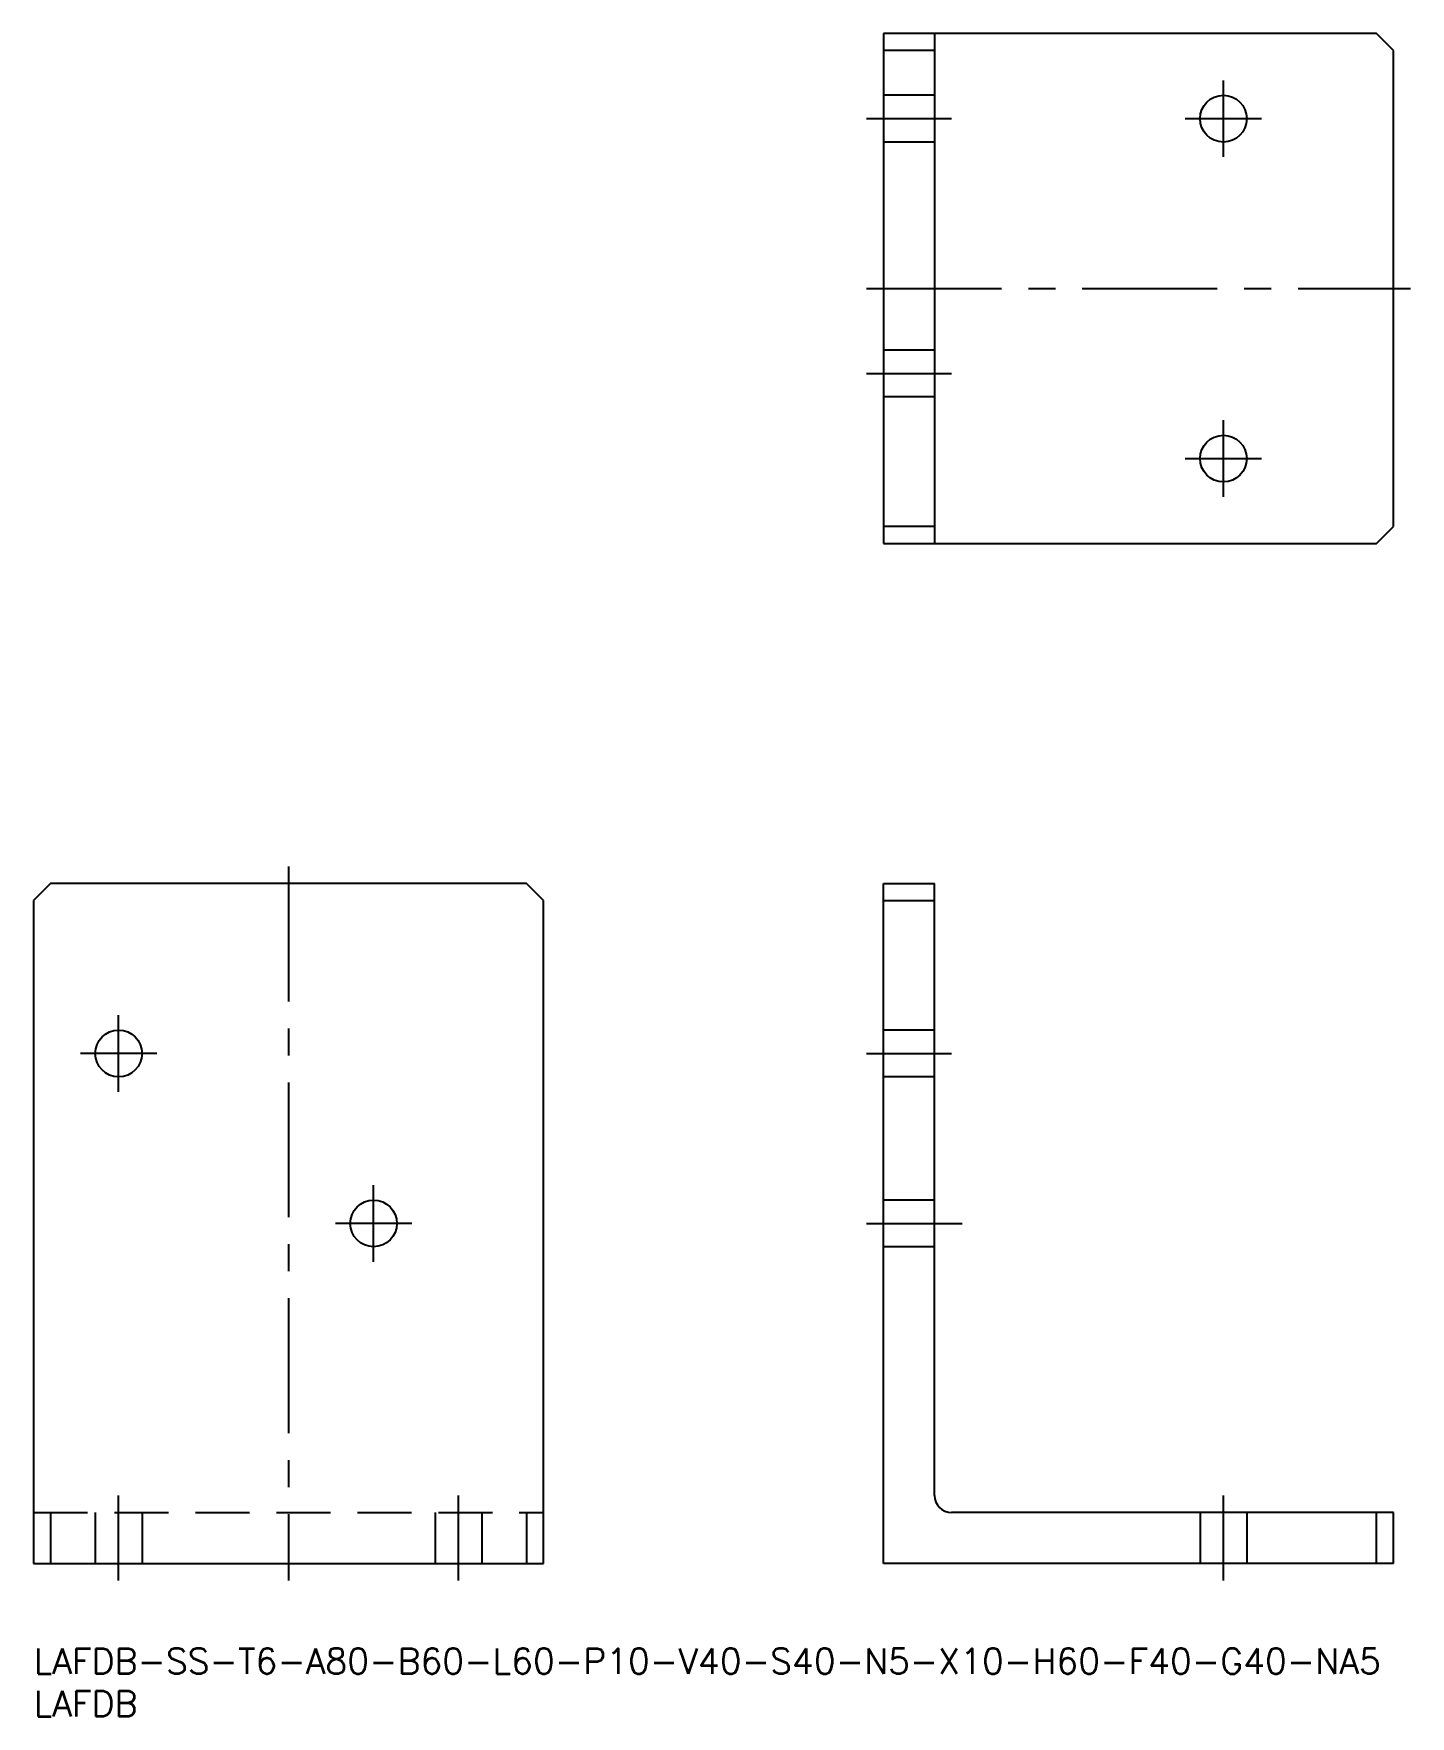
# Model space of a CAD drawing. Extents: x 0 to 162, y -8 to 190.
import ezdxf

# ---------------------------------------------------------------- set-up
doc = ezdxf.new("R2010")
doc.units = 0
doc.header["$LTSCALE"] = 0.5
doc.linetypes.add('CENTER', pattern=[50.8, 31.75, -6.35, 6.35, -6.35])
doc.linetypes.add('DASHED', pattern=[19.05, 12.7, -6.35])
for name, color, linetype in [('MSM_CENTER', 1, 'CENTER'), ('MSM_CONTINUOUS', 7, 'CONTINUOUS'), ('MSM_DASHED', 4, 'DASHED'), ('MSM_PART_NUMBER', 7, 'CONTINUOUS')]:
    doc.layers.add(name, color=color, linetype=linetype)
doc.styles.get("Standard").update_dxf_attribs({"font": 'txt.shx', "height": 3, "bigfont": 'bigfont.shx'})

# ---------------------------------------------------------------- blocks, each defined once
blk = doc.blocks.new('*U18')
at = {"layer": 'MSM_PART_NUMBER'}
blk.add_text('LAFDB-SS-T6-A80-B60-L60-P10-V40-S40-N5-X10-H60-F40-G40-NA5', height=3, dxfattribs=at).set_placement((0, -3))
blk = doc.blocks.new('*U19')
at = {"layer": 'MSM_PART_NUMBER'}
blk.add_text('LAFDB', height=3, dxfattribs=at).set_placement((0, -8))

msp = doc.modelspace()

# ---------------------------------------------------------------- linework, layer by layer
at = {"layer": 'MSM_CENTER'}
for p, q in [((140, 175.5), (140, 184.5)), ((98, 180), (108, 180)), ((135.5, 180), (144.5, 180)), ((98, 160), (162, 160)), ((98, 150), (108, 150)), ((140, 135.5), (140, 144.5)), ((135.5, 140), (144.5, 140)), ((30, 92), (30, 8)), ((10, 65.5), (10, 74.5)), ((14.5, 70), (5.5, 70)), ((98, 70), (108, 70)), ((40, 45.5), (40, 54.5)), ((44.5, 50), (35.5, 50)), ((98, 50), (109.27, 50)), ((10, 8), (10, 18)), ((50, 8), (50, 18)), ((140, 8), (140, 18))]:
    msp.add_line(p, q, dxfattribs=at)
at = {"layer": 'MSM_CONTINUOUS'}
for p, q in [((158, 190), (100, 190)), ((100, 190), (100, 130)), ((106, 190), (106, 130)), ((160, 188), (158, 190)), ((106, 188), (100, 188)), ((160, 132), (160, 188)), ((106, 132), (100, 132)), ((158, 130), (160, 132)), ((100, 130), (158, 130)), ((2, 90), (0, 88)), ((58, 90), (2, 90)), ((60, 88), (58, 90)), ((100, 10), (100, 90)), ((100, 90), (106, 90)), ((106, 18), (106, 90)), ((0, 88), (0, 10)), ((60, 10), (60, 88)), ((100, 88), (106, 88)), ((160, 16), (108, 16)), ((158, 10), (158, 16)), ((160, 10), (160, 16)), ((0, 10), (60, 10)), ((160, 10), (100, 10))]:
    msp.add_line(p, q, dxfattribs=at)
for centre in [(140, 180), (140, 140), (10, 70), (40, 50)]:
    msp.add_circle(centre, 2.75, dxfattribs=at)
msp.add_arc((108, 18), 2, 180, 270, dxfattribs=at)
at = {"layer": 'MSM_DASHED'}
for p, q in [((106, 182.75), (100, 182.75)), ((106, 177.25), (100, 177.25)), ((106, 152.75), (100, 152.75)), ((106, 147.25), (100, 147.25)), ((106, 72.75), (100, 72.75)), ((106, 67.25), (100, 67.25)), ((106, 52.75), (100, 52.75)), ((106, 47.25), (100, 47.25)), ((0, 16), (60, 16)), ((2, 16), (2, 10)), ((7.25, 16), (7.25, 10)), ((12.75, 16), (12.75, 10)), ((47.25, 16), (47.25, 10)), ((52.75, 16), (52.75, 10)), ((58, 16), (58, 10)), ((137.25, 16), (137.25, 10)), ((142.75, 16), (142.75, 10))]:
    msp.add_line(p, q, dxfattribs=at)

# ---------------------------------------------------------------- block references
at = {"layer": 'MSM_CONTINUOUS'}
for name in ['*U18', '*U19']:
    msp.add_blockref(name, (0, 0), dxfattribs=at)

doc.saveas('drawing.dxf')
